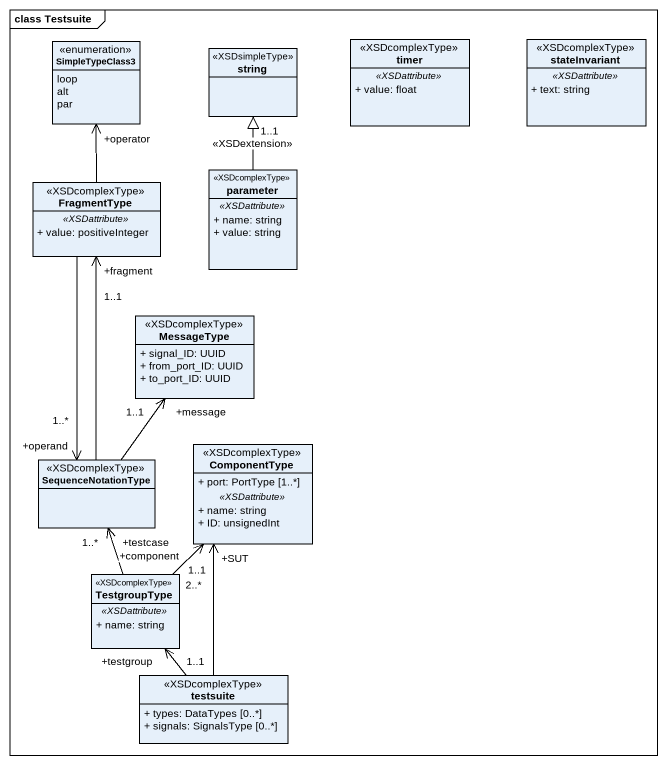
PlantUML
@startuml
mainframe class Testsuite
hide circle
hide empty members
skinparam classAttributeIconSize 0
enum SimpleTypeClass3 {
  loop
  alt
  par
}
class string <<XSDsimpleType>>
class timer <<XSDcomplexType>> {
  .. <<XSDattribute>> ..
  + value: float
}
class stateInvariant <<XSDcomplexType>> {
  .. <<XSDattribute>> ..
  + text: string
}
class FragmentType <<XSDcomplexType>> {
  .. <<XSDattribute>> ..
  + value: positiveInteger
}
class parameter <<XSDcomplexType>> {
  .. <<XSDattribute>> ..
  + name: string
  + value: string
}
class MessageType <<XSDcomplexType>> {
  + signal_ID: UUID
  + from_port_ID: UUID
  + to_port_ID: UUID
}
class SequenceNotationType <<XSDcomplexType>>
class ComponentType <<XSDcomplexType>> {
  + port: PortType [1..*]
  .. <<XSDattribute>> ..
  + name: string
  + ID: unsignedInt
}
class TestgroupType <<XSDcomplexType>> {
  .. <<XSDattribute>> ..
  + name: string
}
class testsuite <<XSDcomplexType>> {
  + types: DataTypes [0..*]
  + signals: SignalsType [0..*]
}
FragmentType -up-> "+operator" SimpleTypeClass3
FragmentType --> "+operand\n1..*" SequenceNotationType
parameter -up-|> "1..1" string : <<XSDextension>>
SequenceNotationType -up-> "+fragment\n1..1" FragmentType
SequenceNotationType -up-> "+message\n1..1" MessageType
TestgroupType -up-> "+testcase\n1..*" SequenceNotationType
TestgroupType -up-> "+component\n2..*" ComponentType
testsuite -up-> "+SUT\n1..1" ComponentType
testsuite -up-> "+testgroup\n1..1" TestgroupType
@enduml
